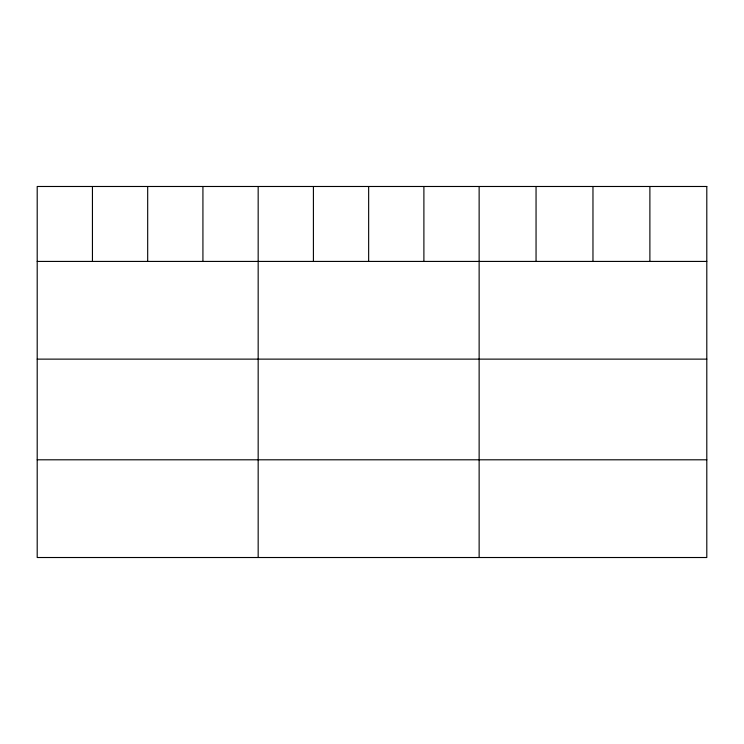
<?xml version="1.0" encoding="UTF-8"?>
<svg xmlns="http://www.w3.org/2000/svg" width="744" height="744" viewBox="0 0 744 744"><rect width="100%" height="100%" fill="white"/><g stroke="black" fill="none" stroke-linecap="round" stroke-linejoin="round"><path stroke-width="1.12" d="M37.2 261.423L706.8 261.423M37.2 359.129L706.8 359.129M37.2 459.801L706.8 459.801M649.884 186.484L649.884 261.423M592.968 186.484L592.968 261.423M536.052 186.484L536.052 261.423M479.136 186.484L479.136 557.516M423.894 186.484L423.894 261.423M368.652 186.484L368.652 261.423M313.41 186.484L313.41 261.423M258.168 186.484L258.168 557.516M202.926 186.484L202.926 261.423M147.684 186.484L147.684 261.423M92.442 186.484L92.442 261.423M706.8 186.484L37.2 186.484L37.2 557.516L706.8 557.516L706.8 186.484"/></g></svg>
